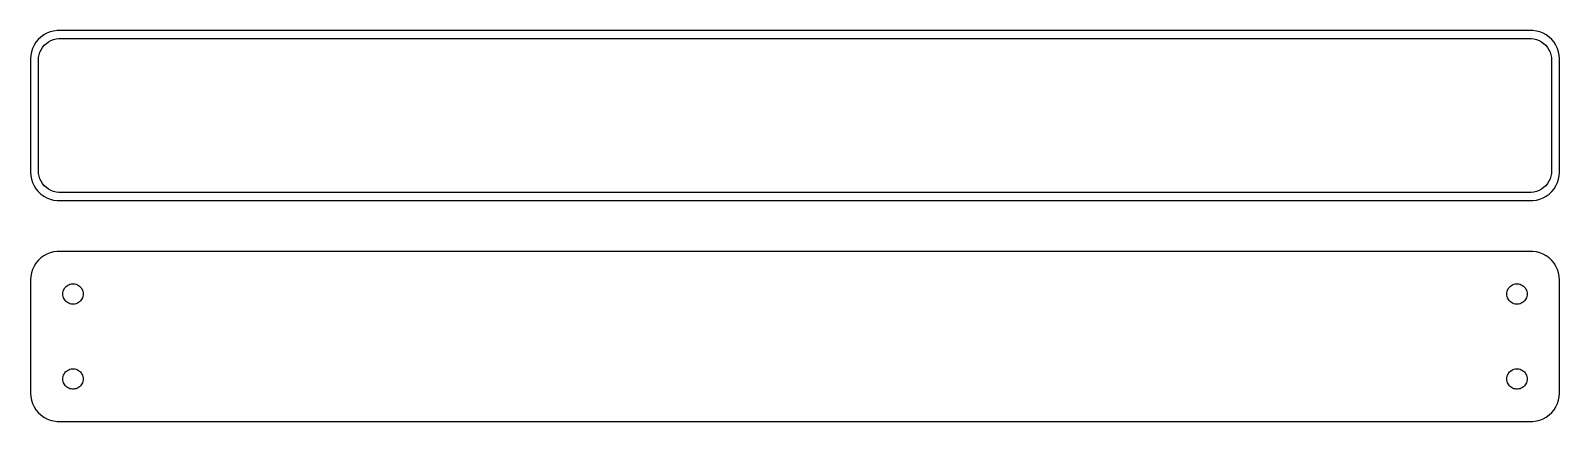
# Model space of a CAD drawing. Header units: metres. Extents: x -135 to 135, y 24 to 93.
import ezdxf

# ---------------------------------------------------------------- set-up
doc = ezdxf.new("R2010")
doc.units = ezdxf.units.M

msp = doc.modelspace()

# ---------------------------------------------------------------- linework, layer by layer
for p, q in [((-133.187, 91.8526), (-133.645, 91.4227)), ((-132.679, 92.2216), (-133.187, 91.8526)), ((-132.129, 92.5241), (-132.679, 92.2216)), ((-131.545, 92.7553), (-132.129, 92.5241)), ((-130.937, 92.9114), (-131.545, 92.7553)), ((-130.314, 92.9901), (-130.937, 92.9114)), ((130.314, 92.9901), (-130.314, 92.9901)), ((130.937, 92.9114), (130.314, 92.9901)), ((131.545, 92.7553), (130.937, 92.9114)), ((132.129, 92.5241), (131.545, 92.7553)), ((132.679, 92.2216), (132.129, 92.5241)), ((133.187, 91.8526), (132.679, 92.2216)), ((133.645, 91.4227), (133.187, 91.8526)), ((-134.843, 89.2434), (-134.961, 88.6267)), ((-134.649, 89.8406), (-134.843, 89.2434)), ((-134.382, 90.4088), (-134.649, 89.8406)), ((-134.045, 90.9389), (-134.382, 90.4088)), ((-133.645, 91.4227), (-134.045, 90.9389)), ((-133.498, 88.7123), (-133.348, 89.1744)), ((-133.348, 89.1744), (-133.141, 89.6141)), ((-133.141, 89.6141), (-132.88, 90.0244)), ((-132.88, 90.0244), (-132.571, 90.3988)), ((-132.571, 90.3988), (-132.216, 90.7315)), ((-132.216, 90.7315), (-131.823, 91.0171)), ((-131.823, 91.0171), (-131.398, 91.2512)), ((-131.398, 91.2512), (-130.946, 91.4301)), ((-130.946, 91.4301), (-130.475, 91.5509)), ((-130.475, 91.5509), (-129.993, 91.6118)), ((-129.993, 91.6118), (129.993, 91.6118)), ((129.993, 91.6118), (130.475, 91.5509)), ((130.475, 91.5509), (130.946, 91.4301)), ((130.946, 91.4301), (131.398, 91.2512)), ((131.398, 91.2512), (131.823, 91.0171)), ((131.823, 91.0171), (132.216, 90.7315)), ((132.216, 90.7315), (132.571, 90.3988)), ((132.571, 90.3988), (132.88, 90.0244)), ((132.88, 90.0244), (133.141, 89.6141)), ((133.141, 89.6141), (133.348, 89.1744)), ((133.348, 89.1744), (133.498, 88.7123)), ((134.045, 90.9389), (133.645, 91.4227)), ((134.382, 90.4088), (134.045, 90.9389)), ((134.649, 89.8406), (134.382, 90.4088)), ((134.843, 89.2434), (134.649, 89.8406)), ((134.961, 88.6267), (134.843, 89.2434)), ((-134.961, 88.6267), (-135, 88)), ((-135, 88), (-135, 68)), ((-133.619, 87.75), (-133.589, 88.235)), ((-133.619, 68.25), (-133.619, 87.75)), ((-133.589, 88.235), (-133.498, 88.7123)), ((133.498, 88.7123), (133.589, 88.235)), ((133.589, 88.235), (133.619, 87.75)), ((133.619, 87.75), (133.619, 68.25)), ((135, 88), (134.961, 88.6267)), ((135, 68), (135, 88)), ((-135, 68), (-134.961, 67.3733)), ((-133.589, 67.765), (-133.619, 68.25)), ((-133.498, 67.2877), (-133.589, 67.765)), ((133.589, 67.765), (133.498, 67.2877)), ((133.619, 68.25), (133.589, 67.765)), ((134.961, 67.3733), (135, 68)), ((-134.961, 67.3733), (-134.843, 66.7566)), ((-134.843, 66.7566), (-134.649, 66.1594)), ((-134.649, 66.1594), (-134.382, 65.5912)), ((-134.382, 65.5912), (-134.045, 65.0611)), ((-134.045, 65.0611), (-133.645, 64.5773)), ((-133.348, 66.8256), (-133.498, 67.2877)), ((-133.141, 66.3859), (-133.348, 66.8256)), ((-132.88, 65.9756), (-133.141, 66.3859)), ((-132.571, 65.6012), (-132.88, 65.9756)), ((-132.216, 65.2685), (-132.571, 65.6012)), ((-131.823, 64.9829), (-132.216, 65.2685)), ((-131.398, 64.7488), (-131.823, 64.9829)), ((131.823, 64.9829), (131.398, 64.7488)), ((132.216, 65.2685), (131.823, 64.9829)), ((132.571, 65.6012), (132.216, 65.2685)), ((132.88, 65.9756), (132.571, 65.6012)), ((133.141, 66.3859), (132.88, 65.9756)), ((133.348, 66.8256), (133.141, 66.3859)), ((133.498, 67.2877), (133.348, 66.8256)), ((133.645, 64.5773), (134.045, 65.0611)), ((134.045, 65.0611), (134.382, 65.5912)), ((134.382, 65.5912), (134.649, 66.1594)), ((134.649, 66.1594), (134.843, 66.7566)), ((134.843, 66.7566), (134.961, 67.3733)), ((-133.645, 64.5773), (-133.187, 64.1474)), ((-133.187, 64.1474), (-132.679, 63.7784)), ((-132.679, 63.7784), (-132.129, 63.4759)), ((-132.129, 63.4759), (-131.545, 63.2447)), ((-131.545, 63.2447), (-130.937, 63.0886)), ((-130.946, 64.5699), (-131.398, 64.7488)), ((-130.475, 64.4491), (-130.946, 64.5699)), ((-130.937, 63.0886), (-130.314, 63.0099)), ((-129.993, 64.3882), (-130.475, 64.4491)), ((-130.314, 63.0099), (130.314, 63.0099)), ((129.993, 64.3882), (-129.993, 64.3882)), ((130.475, 64.4491), (129.993, 64.3882)), ((130.314, 63.0099), (130.937, 63.0886)), ((130.946, 64.5699), (130.475, 64.4491)), ((130.937, 63.0886), (131.545, 63.2447)), ((131.398, 64.7488), (130.946, 64.5699)), ((131.545, 63.2447), (132.129, 63.4759)), ((132.129, 63.4759), (132.679, 63.7784)), ((132.679, 63.7784), (133.187, 64.1474)), ((133.187, 64.1474), (133.645, 64.5773)), ((-134.382, 51.4088), (-134.649, 50.8406)), ((-134.045, 51.9389), (-134.382, 51.4088)), ((-133.645, 52.4227), (-134.045, 51.9389)), ((-133.187, 52.8526), (-133.645, 52.4227)), ((-132.679, 53.2216), (-133.187, 52.8526)), ((-132.129, 53.5241), (-132.679, 53.2216)), ((-131.545, 53.7553), (-132.129, 53.5241)), ((-130.937, 53.9114), (-131.545, 53.7553)), ((-130.314, 53.9901), (-130.937, 53.9114)), ((130.314, 53.9901), (-130.314, 53.9901)), ((130.937, 53.9114), (130.314, 53.9901)), ((131.545, 53.7553), (130.937, 53.9114)), ((132.129, 53.5241), (131.545, 53.7553)), ((132.679, 53.2216), (132.129, 53.5241)), ((133.187, 52.8526), (132.679, 53.2216)), ((133.645, 52.4227), (133.187, 52.8526)), ((134.045, 51.9389), (133.645, 52.4227)), ((134.382, 51.4088), (134.045, 51.9389)), ((134.649, 50.8406), (134.382, 51.4088)), ((-134.961, 49.6267), (-135, 49)), ((-135, 49), (-135, 29)), ((-134.843, 50.2434), (-134.961, 49.6267)), ((-134.649, 50.8406), (-134.843, 50.2434)), ((134.843, 50.2434), (134.649, 50.8406)), ((134.961, 49.6267), (134.843, 50.2434)), ((135, 49), (134.961, 49.6267)), ((135, 29), (135, 49)), ((-129.3, 46.5), (-129.286, 46.7256)), ((-129.286, 46.2744), (-129.3, 46.5)), ((-129.286, 46.7256), (-129.243, 46.9476)), ((-129.243, 46.0524), (-129.286, 46.2744)), ((-129.243, 46.9476), (-129.174, 47.1626)), ((-129.174, 45.8374), (-129.243, 46.0524)), ((-129.174, 47.1626), (-129.077, 47.3671)), ((-129.077, 47.3671), (-128.956, 47.558)), ((-128.956, 47.558), (-128.812, 47.7322)), ((-128.812, 47.7322), (-128.647, 47.8869)), ((-128.647, 47.8869), (-128.464, 48.0198)), ((-128.464, 48.0198), (-128.266, 48.1287)), ((-128.266, 48.1287), (-128.056, 48.2119)), ((-128.056, 48.2119), (-127.837, 48.2681)), ((-127.837, 48.2681), (-127.613, 48.2964)), ((-127.613, 48.2964), (-127.387, 48.2964)), ((-127.387, 48.2964), (-127.163, 48.2681)), ((-127.163, 48.2681), (-126.944, 48.2119)), ((-126.944, 48.2119), (-126.734, 48.1287)), ((-126.734, 48.1287), (-126.536, 48.0198)), ((-126.536, 48.0198), (-126.353, 47.8869)), ((-126.353, 47.8869), (-126.188, 47.7322)), ((-126.188, 47.7322), (-126.044, 47.558)), ((-126.044, 47.558), (-125.923, 47.3671)), ((-125.923, 47.3671), (-125.826, 47.1626)), ((-125.826, 47.1626), (-125.757, 46.9476)), ((-125.757, 46.0524), (-125.826, 45.8374)), ((-125.757, 46.9476), (-125.714, 46.7256)), ((-125.714, 46.2744), (-125.757, 46.0524)), ((-125.714, 46.7256), (-125.7, 46.5)), ((-125.7, 46.5), (-125.714, 46.2744)), ((125.7, 46.5), (125.714, 46.7256)), ((125.714, 46.2744), (125.7, 46.5)), ((125.714, 46.7256), (125.757, 46.9476)), ((125.757, 46.0524), (125.714, 46.2744)), ((125.757, 46.9476), (125.826, 47.1626)), ((125.826, 45.8374), (125.757, 46.0524)), ((125.826, 47.1626), (125.923, 47.3671)), ((125.923, 47.3671), (126.044, 47.558)), ((126.044, 47.558), (126.188, 47.7322)), ((126.188, 47.7322), (126.353, 47.8869)), ((126.353, 47.8869), (126.536, 48.0198)), ((126.536, 48.0198), (126.734, 48.1287)), ((126.734, 48.1287), (126.944, 48.2119)), ((126.944, 48.2119), (127.163, 48.2681)), ((127.163, 48.2681), (127.387, 48.2964)), ((127.387, 48.2964), (127.613, 48.2964)), ((127.613, 48.2964), (127.837, 48.2681)), ((127.837, 48.2681), (128.056, 48.2119)), ((128.056, 48.2119), (128.266, 48.1287)), ((128.266, 48.1287), (128.464, 48.0198)), ((128.464, 48.0198), (128.647, 47.8869)), ((128.647, 47.8869), (128.812, 47.7322)), ((128.812, 47.7322), (128.956, 47.558)), ((128.956, 47.558), (129.077, 47.3671)), ((129.077, 47.3671), (129.174, 47.1626)), ((129.174, 47.1626), (129.243, 46.9476)), ((129.243, 46.0524), (129.174, 45.8374)), ((129.243, 46.9476), (129.286, 46.7256)), ((129.286, 46.2744), (129.243, 46.0524)), ((129.286, 46.7256), (129.3, 46.5)), ((129.3, 46.5), (129.286, 46.2744)), ((-129.077, 45.6328), (-129.174, 45.8374)), ((-128.956, 45.442), (-129.077, 45.6328)), ((-128.812, 45.2678), (-128.956, 45.442)), ((-128.647, 45.1131), (-128.812, 45.2678)), ((-128.464, 44.9802), (-128.647, 45.1131)), ((-128.266, 44.8713), (-128.464, 44.9802)), ((-128.056, 44.7881), (-128.266, 44.8713)), ((-127.837, 44.7319), (-128.056, 44.7881)), ((-127.613, 44.7036), (-127.837, 44.7319)), ((-127.387, 44.7036), (-127.613, 44.7036)), ((-127.163, 44.7319), (-127.387, 44.7036)), ((-126.944, 44.7881), (-127.163, 44.7319)), ((-126.734, 44.8713), (-126.944, 44.7881)), ((-126.536, 44.9802), (-126.734, 44.8713)), ((-126.353, 45.1131), (-126.536, 44.9802)), ((-126.188, 45.2678), (-126.353, 45.1131)), ((-126.044, 45.442), (-126.188, 45.2678)), ((-125.923, 45.6328), (-126.044, 45.442)), ((-125.826, 45.8374), (-125.923, 45.6328)), ((125.923, 45.6328), (125.826, 45.8374)), ((126.044, 45.442), (125.923, 45.6328)), ((126.188, 45.2678), (126.044, 45.442)), ((126.353, 45.1131), (126.188, 45.2678)), ((126.536, 44.9802), (126.353, 45.1131)), ((126.734, 44.8713), (126.536, 44.9802)), ((126.944, 44.7881), (126.734, 44.8713)), ((127.163, 44.7319), (126.944, 44.7881)), ((127.387, 44.7036), (127.163, 44.7319)), ((127.613, 44.7036), (127.387, 44.7036)), ((127.837, 44.7319), (127.613, 44.7036)), ((128.056, 44.7881), (127.837, 44.7319)), ((128.266, 44.8713), (128.056, 44.7881)), ((128.464, 44.9802), (128.266, 44.8713)), ((128.647, 45.1131), (128.464, 44.9802)), ((128.812, 45.2678), (128.647, 45.1131)), ((128.956, 45.442), (128.812, 45.2678)), ((129.077, 45.6328), (128.956, 45.442)), ((129.174, 45.8374), (129.077, 45.6328)), ((-129.077, 32.3672), (-128.956, 32.558)), ((-128.956, 32.558), (-128.812, 32.7322)), ((-128.812, 32.7322), (-128.647, 32.8869)), ((-128.647, 32.8869), (-128.464, 33.0198)), ((-128.464, 33.0198), (-128.266, 33.1287)), ((-128.266, 33.1287), (-128.056, 33.2119)), ((-128.056, 33.2119), (-127.837, 33.2681)), ((-127.837, 33.2681), (-127.613, 33.2964)), ((-127.613, 33.2964), (-127.387, 33.2964)), ((-127.387, 33.2964), (-127.163, 33.2681)), ((-127.163, 33.2681), (-126.944, 33.2119)), ((-126.944, 33.2119), (-126.734, 33.1287)), ((-126.734, 33.1287), (-126.536, 33.0198)), ((-126.536, 33.0198), (-126.353, 32.8869)), ((-126.353, 32.8869), (-126.188, 32.7322)), ((-126.188, 32.7322), (-126.044, 32.558)), ((-126.044, 32.558), (-125.923, 32.3672)), ((125.923, 32.3672), (126.044, 32.558)), ((126.044, 32.558), (126.188, 32.7322)), ((126.188, 32.7322), (126.353, 32.8869)), ((126.353, 32.8869), (126.536, 33.0198)), ((126.536, 33.0198), (126.734, 33.1287)), ((126.734, 33.1287), (126.944, 33.2119)), ((126.944, 33.2119), (127.163, 33.2681)), ((127.163, 33.2681), (127.387, 33.2964)), ((127.387, 33.2964), (127.613, 33.2964)), ((127.613, 33.2964), (127.837, 33.2681)), ((127.837, 33.2681), (128.056, 33.2119)), ((128.056, 33.2119), (128.266, 33.1287)), ((128.266, 33.1287), (128.464, 33.0198)), ((128.464, 33.0198), (128.647, 32.8869)), ((128.647, 32.8869), (128.812, 32.7322)), ((128.812, 32.7322), (128.956, 32.558)), ((128.956, 32.558), (129.077, 32.3672)), ((-129.3, 31.5), (-129.286, 31.7256)), ((-129.286, 31.2744), (-129.3, 31.5)), ((-129.286, 31.7256), (-129.243, 31.9476)), ((-129.243, 31.0524), (-129.286, 31.2744)), ((-129.243, 31.9476), (-129.174, 32.1626)), ((-129.174, 30.8374), (-129.243, 31.0524)), ((-129.174, 32.1626), (-129.077, 32.3672)), ((-129.077, 30.6329), (-129.174, 30.8374)), ((-128.956, 30.442), (-129.077, 30.6329)), ((-128.812, 30.2678), (-128.956, 30.442)), ((-128.647, 30.1131), (-128.812, 30.2678)), ((-128.464, 29.9802), (-128.647, 30.1131)), ((-128.266, 29.8713), (-128.464, 29.9802)), ((-128.056, 29.7881), (-128.266, 29.8713)), ((-127.837, 29.7319), (-128.056, 29.7881)), ((-127.613, 29.7036), (-127.837, 29.7319)), ((-127.387, 29.7036), (-127.613, 29.7036)), ((-127.163, 29.7319), (-127.387, 29.7036)), ((-126.944, 29.7881), (-127.163, 29.7319)), ((-126.734, 29.8713), (-126.944, 29.7881)), ((-126.536, 29.9802), (-126.734, 29.8713)), ((-126.353, 30.1131), (-126.536, 29.9802)), ((-126.188, 30.2678), (-126.353, 30.1131)), ((-126.044, 30.442), (-126.188, 30.2678)), ((-125.923, 30.6329), (-126.044, 30.442)), ((-125.923, 32.3672), (-125.826, 32.1626)), ((-125.826, 30.8374), (-125.923, 30.6329)), ((-125.826, 32.1626), (-125.757, 31.9476)), ((-125.757, 31.0524), (-125.826, 30.8374)), ((-125.757, 31.9476), (-125.714, 31.7256)), ((-125.714, 31.2744), (-125.757, 31.0524)), ((-125.714, 31.7256), (-125.7, 31.5)), ((-125.7, 31.5), (-125.714, 31.2744)), ((125.7, 31.5), (125.714, 31.7256)), ((125.714, 31.2744), (125.7, 31.5)), ((125.714, 31.7256), (125.757, 31.9476)), ((125.757, 31.0524), (125.714, 31.2744)), ((125.757, 31.9476), (125.826, 32.1626)), ((125.826, 30.8374), (125.757, 31.0524)), ((125.826, 32.1626), (125.923, 32.3672)), ((125.923, 30.6329), (125.826, 30.8374)), ((126.044, 30.442), (125.923, 30.6329)), ((126.188, 30.2678), (126.044, 30.442)), ((126.353, 30.1131), (126.188, 30.2678)), ((126.536, 29.9802), (126.353, 30.1131)), ((126.734, 29.8713), (126.536, 29.9802)), ((126.944, 29.7881), (126.734, 29.8713)), ((127.163, 29.7319), (126.944, 29.7881)), ((127.387, 29.7036), (127.163, 29.7319)), ((127.613, 29.7036), (127.387, 29.7036)), ((127.837, 29.7319), (127.613, 29.7036)), ((128.056, 29.7881), (127.837, 29.7319)), ((128.266, 29.8713), (128.056, 29.7881)), ((128.464, 29.9802), (128.266, 29.8713)), ((128.647, 30.1131), (128.464, 29.9802)), ((128.812, 30.2678), (128.647, 30.1131)), ((128.956, 30.442), (128.812, 30.2678)), ((129.077, 30.6329), (128.956, 30.442)), ((129.077, 32.3672), (129.174, 32.1626)), ((129.174, 30.8374), (129.077, 30.6329)), ((129.174, 32.1626), (129.243, 31.9476)), ((129.243, 31.0524), (129.174, 30.8374)), ((129.243, 31.9476), (129.286, 31.7256)), ((129.286, 31.2744), (129.243, 31.0524)), ((129.286, 31.7256), (129.3, 31.5)), ((129.3, 31.5), (129.286, 31.2744)), ((-135, 29), (-134.961, 28.3733)), ((-134.961, 28.3733), (-134.843, 27.7566)), ((-134.843, 27.7566), (-134.649, 27.1594)), ((-134.649, 27.1594), (-134.382, 26.5912)), ((134.382, 26.5912), (134.649, 27.1594)), ((134.649, 27.1594), (134.843, 27.7566)), ((134.843, 27.7566), (134.961, 28.3733)), ((134.961, 28.3733), (135, 29)), ((-134.382, 26.5912), (-134.045, 26.0611)), ((-134.045, 26.0611), (-133.645, 25.5773)), ((-133.645, 25.5773), (-133.187, 25.1474)), ((-133.187, 25.1474), (-132.679, 24.7784)), ((-132.679, 24.7784), (-132.129, 24.4759)), ((-132.129, 24.4759), (-131.545, 24.2447)), ((131.545, 24.2447), (132.129, 24.4759)), ((132.129, 24.4759), (132.679, 24.7784)), ((132.679, 24.7784), (133.187, 25.1474)), ((133.187, 25.1474), (133.645, 25.5773)), ((133.645, 25.5773), (134.045, 26.0611)), ((134.045, 26.0611), (134.382, 26.5912)), ((-131.545, 24.2447), (-130.937, 24.0886)), ((-130.937, 24.0886), (-130.314, 24.0099)), ((-130.314, 24.0099), (130.314, 24.0099)), ((130.314, 24.0099), (130.937, 24.0886)), ((130.937, 24.0886), (131.545, 24.2447))]:
    msp.add_line(p, q)

doc.saveas('drawing.dxf')
